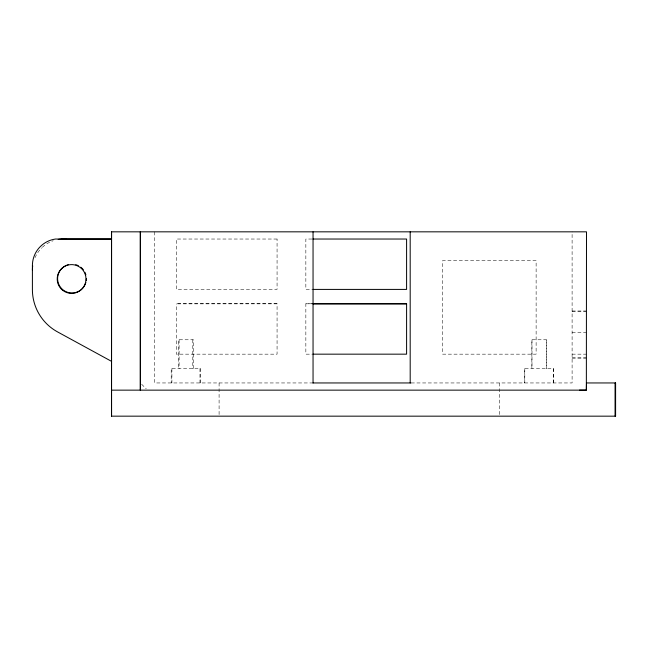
<?xml version="1.0" encoding="UTF-8"?>
<svg xmlns="http://www.w3.org/2000/svg" width="648" height="648" viewBox="0 0 648 648"><rect width="100%" height="100%" fill="white"/><g stroke="black" fill="none" stroke-linecap="round" stroke-linejoin="round"><path stroke-width="0.49" stroke-dasharray="3.24 2.43" d="M311.899 239.031L305.848 239.031L305.848 289.405L311.899 289.405M311.899 303.791L305.848 303.791L305.848 354.164L311.899 354.164M277.069 303.807L176.321 303.807L277.069 303.791L277.069 354.164L176.321 354.164L176.321 303.791M305.848 303.807L311.899 303.807M572.103 310.991L586.497 310.991M572.103 311.421L586.497 311.421M572.103 332.578L586.497 332.578M572.103 354.164L586.497 354.164M572.103 357.761L586.497 357.761M572.103 358.198L586.497 358.198M313.049 382.952L154.734 382.952L154.734 231.83M411.205 382.952L572.103 382.952L572.103 231.83M141.653 384.256L146.229 388.816M553.595 382.952L553.595 368.558L524.669 368.558L524.669 382.952M553.465 368.558L553.465 382.952M546.385 368.558L546.385 339.771L531.862 339.771L531.862 368.558M546.256 339.771L546.256 368.558M531.992 339.771L531.992 368.558M524.799 368.558L524.799 382.952M499.657 382.952L499.657 416.17M219.089 382.952L219.089 416.17M200.686 382.952L200.686 368.558L171.202 368.558L171.202 382.952M199.973 368.558L199.973 382.952M193.493 368.558L193.493 339.771L178.378 339.771L178.378 368.558M192.788 339.771L192.788 368.558M179.099 339.771L179.099 368.558M171.906 368.558L171.906 382.952M35 257.685A31.185 31.185 0 0 1 41.731 247.892M42.347 247.301A31.185 31.185 0 0 1 53.225 240.724M277.069 239.031L176.321 239.031L176.321 289.405L277.069 289.405L277.069 239.031M536.123 260.618L442.576 260.618L442.576 354.164L536.123 354.164L536.123 260.618"/><path stroke-width="0.97" d="M111.545 390.145L111.561 231.83L586.497 231.83L586.351 390.145L111.545 390.145L111.561 416.162L615.6 416.17L615.6 382.952L586.497 382.952L586.351 390.145L579.442 390.145M61.56 239.015L111.561 239.031L55.404 239.039A26.868 26.868 0 0 0 32.4 265.631L32.4 289.535A48.26 48.26 0 0 0 57.559 331.906L111.553 361.357M312.903 239.031L406.596 239.031L406.596 289.405L312.903 289.405M312.903 303.791L406.596 303.791L406.596 354.164L312.903 354.164M312.903 303.807L406.596 303.807M312.944 382.952L410.84 382.952M410.192 231.83L410.192 382.952M313.049 231.83L313.049 382.96M111.561 231.83L111.545 416.17M32.4 270.135A31.185 31.185 0 0 1 32.692 265.882M58.174 239.42A31.185 31.185 0 0 1 65.829 239.031M86.37 278.608A14.394 14.394 0 0 1 86.249 280.487M85.884 282.334A14.394 14.394 0 0 1 61.803 288.781A14.394 14.394 0 0 1 68.259 264.708M75.703 264.708A14.394 14.394 0 0 1 78.351 265.704M80.741 267.187A14.394 14.394 0 0 1 83.398 269.843M84.888 272.241A14.394 14.394 0 0 1 85.884 274.882M140.341 231.83L140.333 390.145L140.341 231.83M615.276 382.952L615.276 416.17L615.276 382.952M62.961 290.507A14.394 14.394 0 0 0 85.884 280.714A14.394 14.394 0 0 0 65.934 265.761A14.394 14.394 0 0 0 62.961 290.507"/></g></svg>
